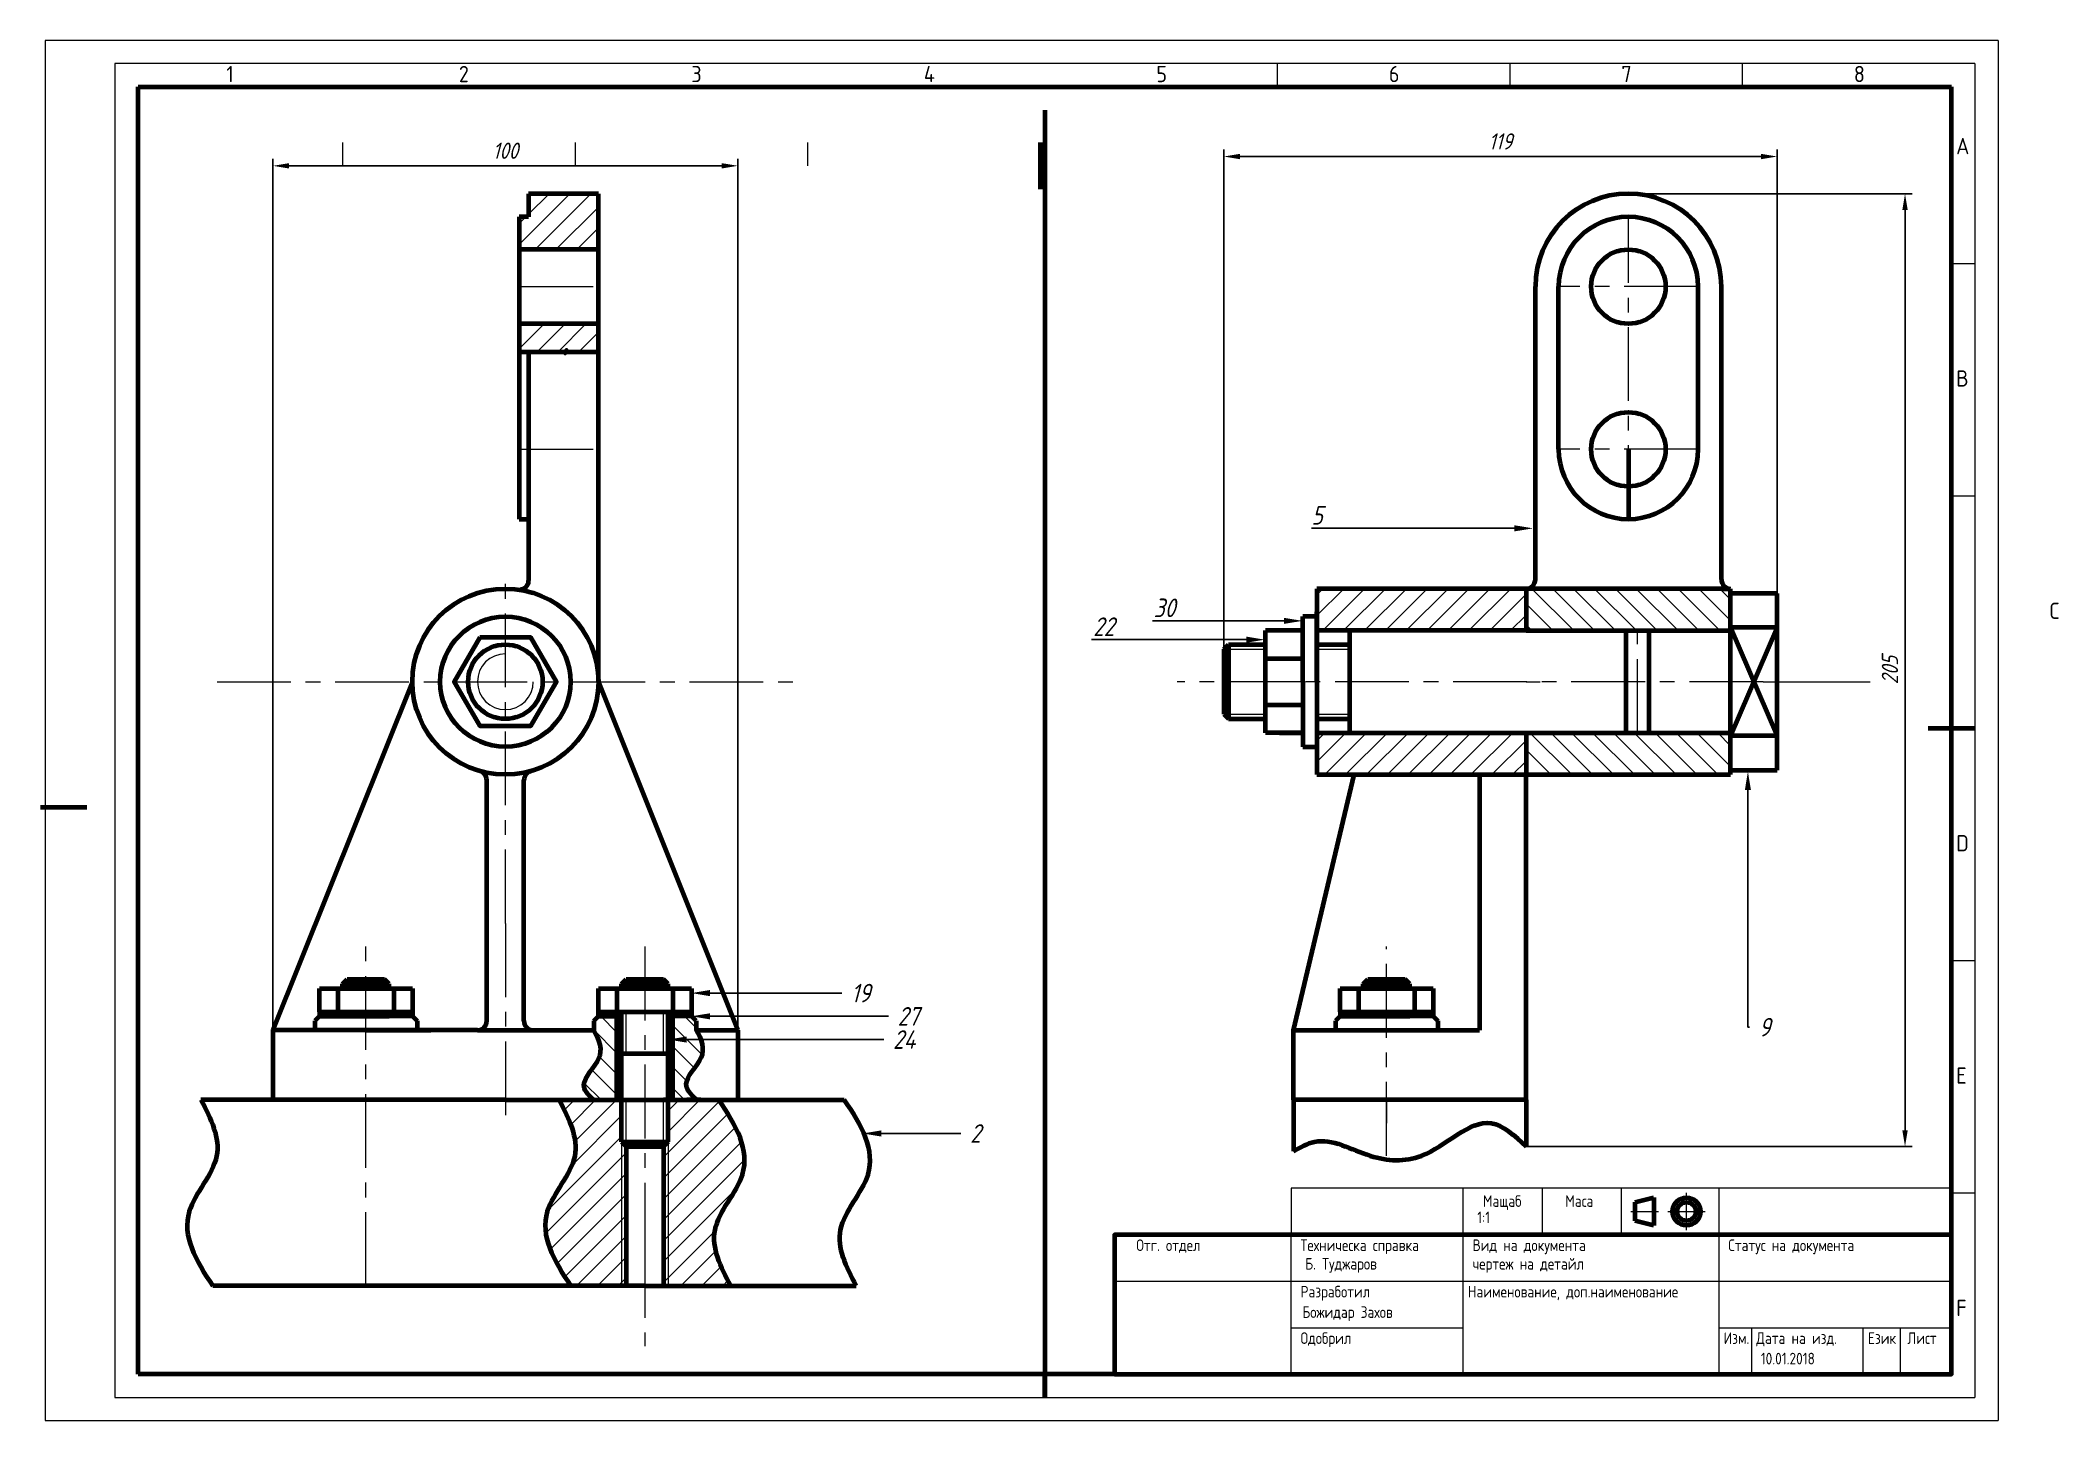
# Model space of a CAD drawing. Extents: x -1 to 433, y 0 to 297.
import ezdxf
from ezdxf import colors
from ezdxf.entities.mleader import LeaderData, LeaderLine
from ezdxf.enums import TextEntityAlignment as Align
from ezdxf.math import Vec2, Vec3

# ---------------------------------------------------------------- set-up
doc = ezdxf.new("R2010")
doc.units = 0
doc.linetypes.add('CENTER', pattern=[50.8, 31.75, -6.35, 6.35, -6.35])
doc.layers.get('0').update_dxf_attribs({"linetype": 'CONTINUOUS'})
doc.layers.get('DEFPOINTS').update_dxf_attribs({"linetype": 'CONTINUOUS'})
for name, color, linetype, lineweight in [('Axis', 30, 'CENTER', 20), ('Dimensions', 5, 'CONTINUOUS', 20), ('Hatch', 220, 'CONTINUOUS', 20), ('Text35', 253, 'CONTINUOUS', 35), ('Thick', 10, 'CONTINUOUS', 70), ('Thin', 96, 'CONTINUOUS', 20)]:
    doc.layers.add(name, color=color, linetype=linetype, lineweight=lineweight)
doc.styles.add('ISO Proportional', font='isocp.shx')
doc.styles.get("Standard").update_dxf_attribs({"font": 'simplexc.shx', "width": 0.8, "oblique": 15})
doc.styles.add('WFTEXTn', font='simplexc.shx', dxfattribs={"width": 0.8})
doc.dimstyles.get("Standard").update_dxf_attribs({"dimtxt": 3.5, "dimasz": 3.5, "dimexe": 1.5, "dimexo": 0, "dimgap": 1.5, "dimtad": 1, "dimdsep": 46, "dimtxsty": 'Standard', "dimcen": -1.5, "dimdle": 1.25, "dimadec": 0, "dimazin": 0, "dimtfac": 0.75, "dimtdec": 1, "dimtmove": 0, "dimatfit": 3, "dimfxl": 1, "dimtolj": 1, "dimarcsym": 0})

# ---------------------------------------------------------------- blocks, each defined once
blk = doc.blocks.new('*D5')
at = {"layer": 'DEFPOINTS', "color": 0, "ltscale": 0.5, "transparency": 16777216}
for p in [(372.5, 272), (253.5, 166), (372.5, 166)]:
    blk.add_point(p, dxfattribs=at)
at = {"layer": 'Dimensions', "color": 0, "lineweight": -2, "ltscale": 0.5, "transparency": 16777216}
for p, q in [((253.5, 166), (253.5, 273.5)), ((372.5, 166), (372.5, 273.5)), ((257, 272), (369, 272))]:
    blk.add_line(p, q, dxfattribs=at)
at = {"layer": 'Dimensions', "color": 0, "ltscale": 0.5, "transparency": 16777216}
for points in [[(257, 272.58), (257, 271.42), (253.5, 272)], [(369, 272.58), (369, 271.42), (372.5, 272)]]:
    blk.add_solid(points, dxfattribs=at)
at = {"layer": 'Dimensions', "color": 0, "ltscale": 0.5, "transparency": 16777216, "insert": (313, 275.25), "char_height": 3.5, "attachment_point": 5}
blk.add_mtext('\\A1;119', dxfattribs=at)
blk = doc.blocks.new('*D6')
at = {"layer": 'DEFPOINTS', "color": 0, "ltscale": 0.5, "transparency": 16777216}
for p in [(340.5, 264), (400, 264), (318.5, 59)]:
    blk.add_point(p, dxfattribs=at)
at = {"layer": 'Dimensions', "color": 0, "lineweight": -2, "ltscale": 0.5, "transparency": 16777216}
for p, q in [((340.5, 264), (401.5, 264)), ((400, 62.5), (400, 260.5)), ((318.5, 59), (401.5, 59))]:
    blk.add_line(p, q, dxfattribs=at)
at = {"layer": 'Dimensions', "color": 0, "ltscale": 0.5, "transparency": 16777216}
for points in [[(399.42, 260.5), (400.58, 260.5), (400, 264)], [(399.42, 62.5), (400.58, 62.5), (400, 59)]]:
    blk.add_solid(points, dxfattribs=at)
at = {"layer": 'Dimensions', "color": 0, "ltscale": 0.5, "transparency": 16777216, "insert": (396.75, 161.5), "char_height": 3.5, "attachment_point": 5, "rotation": 90}
blk.add_mtext('\\A1;205', dxfattribs=at)
blk = doc.blocks.new('*D7')
at = {"layer": 'DEFPOINTS', "color": 0, "ltscale": 0.5, "transparency": 16777216}
for p in [(149, 270), (49, 84), (149, 84)]:
    blk.add_point(p, dxfattribs=at)
at = {"layer": 'Dimensions', "color": 0, "lineweight": -2, "ltscale": 0.5, "transparency": 16777216}
for p, q in [((49, 84), (49, 271.5)), ((52.5, 270), (145.5, 270)), ((149, 84), (149, 271.5))]:
    blk.add_line(p, q, dxfattribs=at)
at = {"layer": 'Dimensions', "color": 0, "ltscale": 0.5, "transparency": 16777216}
for points in [[(52.5, 270.58), (52.5, 269.42), (49, 270)], [(145.5, 270.58), (145.5, 269.42), (149, 270)]]:
    blk.add_solid(points, dxfattribs=at)
at = {"layer": 'Dimensions', "color": 0, "ltscale": 0.5, "transparency": 16777216, "insert": (99, 273.25), "char_height": 3.5, "attachment_point": 5}
blk.add_mtext('\\A1;100', dxfattribs=at)

msp = doc.modelspace()

# ---------------------------------------------------------------- hatches: boundary and pattern name
at = {"layer": 'Hatch', "ltscale": 0.5}
h = msp.add_hatch(dxfattribs=at)
h.set_pattern_fill('ANSI31', color=256)
h.set_pattern_definition([(45, (-671, -17), (-2.245064, 2.245064), [])])
h.paths.add_polyline_path([(119, 252), (119, 264), (104, 264), (104, 259), (102, 259), (102, 252)])
h.paths.add_polyline_path([(112, 230), (112.125, 230.343), (112.25, 230), (119, 230), (119, 236), (102, 236), (102, 230)])
h = msp.add_hatch(dxfattribs=at)
h.set_pattern_fill('ANSI31', color=256)
h.set_pattern_definition([(45, (147.5, -83), (-2.245064, 2.245064), [])])
h.paths.add_polyline_path([(273.5, 179), (273.5, 170), (318.5, 170), (318.5, 179)])
h.paths.add_polyline_path([(273.5, 148), (273.5, 139), (318.5, 139), (318.5, 148)])
h = msp.add_hatch(dxfattribs=at)
h.set_pattern_fill('ANSI31', color=256, angle=90)
h.set_pattern_definition([(135, (-283.5, -17), (-2.245064, -2.245064), [])])
h.paths.add_polyline_path([(362.5, 139), (318.5, 139), (318.5, 148), (362.5, 148)])
h.paths.add_polyline_path([(362.5, 170), (318.5, 170), (318.5, 179), (362.5, 179)])
h = msp.add_hatch(dxfattribs=at)
h.set_pattern_fill('ANSI31', color=256, angle=90)
edge = h.paths.add_edge_path()
edge.add_line((123, 84), (123, 87))
edge.add_line((123, 87), (119, 87))
edge.add_line((119, 87), (118, 86))
edge.add_line((118, 86), (118, 84.014))
edge.add_spline(control_points=[(118, 84.014), (119.404, 81.75), (120.501, 77.778), (114.596, 72.978), (116.608, 70.211), (118, 69)], knot_values=[6.2815078, 6.2815078, 6.2815078, 6.2815078, 18.7490569, 32.06582, 39.4243902, 39.4243902, 39.4243902, 39.4243902], degree=3, periodic=0)
edge.add_line((118, 69), (123, 69))
edge.add_line((123, 69), (123, 84))
h = msp.add_hatch(dxfattribs=at)
h.set_pattern_fill('ANSI31', color=256, angle=90)
edge = h.paths.add_edge_path()
edge.add_spline(control_points=[(140.567, 77.105), (140.661, 77.252), (140.751, 77.399), (140.835, 77.547)], knot_values=[24.6255359, 24.6255359, 24.6255359, 24.6255359, 25.6192867, 25.6192867, 25.6192867, 25.6192867], degree=3, periodic=0)
edge.add_spline(control_points=[(140.835, 77.547), (140.912, 77.683), (140.983, 77.819), (141.048, 77.955)], knot_values=[25.6192867, 25.6192867, 25.6192867, 25.6192867, 26.5329067, 26.5329067, 26.5329067, 26.5329067], degree=3, periodic=0)
edge.add_spline(control_points=[(141.048, 77.955), (141.079, 78.019), (141.13, 78.132), (141.176, 78.245), (141.196, 78.295)], knot_values=[26.5329067, 26.5329067, 26.5329067, 26.5329067, 26.9568411, 27.2891208, 27.2891208, 27.2891208, 27.2891208], degree=3, periodic=0)
edge.add_spline(control_points=[(141.196, 78.295), (141.279, 78.508), (141.345, 78.722), (141.395, 78.937)], knot_values=[27.2891208, 27.2891208, 27.2891208, 27.2891208, 28.7107534, 28.7107534, 28.7107534, 28.7107534], degree=3, periodic=0)
edge.add_spline(control_points=[(141.395, 78.937), (141.413, 79.015), (141.428, 79.093), (141.442, 79.172)], knot_values=[28.7107534, 28.7107534, 28.7107534, 28.7107534, 29.2277317, 29.2277317, 29.2277317, 29.2277317], degree=3, periodic=0)
edge.add_spline(control_points=[(141.442, 79.172), (141.48, 79.388), (141.501, 79.606), (141.507, 79.825)], knot_values=[29.2277317, 29.2277317, 29.2277317, 29.2277317, 30.6503307, 30.6503307, 30.6503307, 30.6503307], degree=3, periodic=0)
edge.add_spline(control_points=[(141.507, 79.825), (141.51, 79.944), (141.509, 80.063), (141.503, 80.183)], knot_values=[30.6503307, 30.6503307, 30.6503307, 30.6503307, 31.4210399, 31.4210399, 31.4210399, 31.4210399], degree=3, periodic=0)
edge.add_spline(control_points=[(141.503, 80.183), (141.496, 80.325), (141.483, 80.468), (141.464, 80.611)], knot_values=[31.4210399, 31.4210399, 31.4210399, 31.4210399, 32.3304579, 32.3304579, 32.3304579, 32.3304579], degree=3, periodic=0)
edge.add_spline(control_points=[(141.464, 80.611), (141.443, 80.773), (141.413, 80.936), (141.377, 81.1)], knot_values=[32.3304579, 32.3304579, 32.3304579, 32.3304579, 33.3562054, 33.3562054, 33.3562054, 33.3562054], degree=3, periodic=0)
edge.add_spline(control_points=[(141.377, 81.1), (141.344, 81.247), (141.306, 81.394), (141.261, 81.543)], knot_values=[33.3562054, 33.3562054, 33.3562054, 33.3562054, 34.2701209, 34.2701209, 34.2701209, 34.2701209], degree=3, periodic=0)
edge.add_spline(control_points=[(141.261, 81.543), (141.216, 81.694), (141.166, 81.846), (141.109, 82)], knot_values=[34.2701209, 34.2701209, 34.2701209, 34.2701209, 35.1980397, 35.1980397, 35.1980397, 35.1980397], degree=3, periodic=0)
edge.add_spline(control_points=[(141.109, 82), (141.107, 82.006), (141.105, 82.012), (141.102, 82.018)], knot_values=[35.1980397, 35.1980397, 35.1980397, 35.1980397, 35.2339662, 35.2339662, 35.2339662, 35.2339662], degree=3, periodic=0)
edge.add_spline(control_points=[(141.102, 82.018), (141.038, 82.192), (140.966, 82.368), (140.887, 82.546)], knot_values=[35.2339662, 35.2339662, 35.2339662, 35.2339662, 36.2859139, 36.2859139, 36.2859139, 36.2859139], degree=3, periodic=0)
edge.add_spline(control_points=[(140.887, 82.546), (140.809, 82.721), (140.725, 82.898), (140.634, 83.078)], knot_values=[36.2859139, 36.2859139, 36.2859139, 36.2859139, 37.3213274, 37.3213274, 37.3213274, 37.3213274], degree=3, periodic=0)
edge.add_spline(control_points=[(140.634, 83.078), (140.541, 83.26), (140.441, 83.445), (140.335, 83.632)], knot_values=[37.3213274, 37.3213274, 37.3213274, 37.3213274, 38.3781131, 38.3781131, 38.3781131, 38.3781131], degree=3, periodic=0)
edge.add_spline(control_points=[(140.335, 83.632), (140.266, 83.754), (140.194, 83.876), (140.12, 84)], knot_values=[38.3781131, 38.3781131, 38.3781131, 38.3781131, 39.0641221, 39.0641221, 39.0641221, 39.0641221], degree=3, periodic=0)
edge.add_line((140.12, 84), (140, 84))
edge.add_line((140, 84), (140, 86))
edge.add_line((140, 86), (139, 87))
edge.add_line((139, 87), (135, 87))
edge.add_line((135, 87), (135, 84))
edge.add_line((135, 84), (135, 69))
edge.add_line((135, 69), (140, 69))
edge.add_line((140, 69), (140, 69.181))
edge.add_spline(control_points=[(140, 69.181), (139.817, 69.341), (139.645, 69.496), (139.485, 69.649)], knot_values=[6.2815078, 6.2815078, 6.2815078, 6.2815078, 7.2513158, 7.2513158, 7.2513158, 7.2513158], degree=3, periodic=0)
edge.add_spline(control_points=[(139.485, 69.649), (139.333, 69.793), (139.192, 69.935), (139.062, 70.074)], knot_values=[7.2513158, 7.2513158, 7.2513158, 7.2513158, 8.1717272, 8.1717272, 8.1717272, 8.1717272], degree=3, periodic=0)
edge.add_spline(control_points=[(139.062, 70.074), (138.954, 70.189), (138.854, 70.302), (138.761, 70.414)], knot_values=[8.1717272, 8.1717272, 8.1717272, 8.1717272, 8.9316887, 8.9316887, 8.9316887, 8.9316887], degree=3, periodic=0)
edge.add_spline(control_points=[(138.761, 70.414), (138.698, 70.49), (138.637, 70.566), (138.581, 70.642)], knot_values=[8.9316887, 8.9316887, 8.9316887, 8.9316887, 9.4531835, 9.4531835, 9.4531835, 9.4531835], degree=3, periodic=0)
edge.add_spline(control_points=[(138.581, 70.642), (138.507, 70.739), (138.44, 70.836), (138.378, 70.931)], knot_values=[9.4531835, 9.4531835, 9.4531835, 9.4531835, 10.1279295, 10.1279295, 10.1279295, 10.1279295], degree=3, periodic=0)
edge.add_spline(control_points=[(138.378, 70.931), (138.33, 71.005), (138.286, 71.078), (138.246, 71.151)], knot_values=[10.1279295, 10.1279295, 10.1279295, 10.1279295, 10.6461988, 10.6461988, 10.6461988, 10.6461988], degree=3, periodic=0)
edge.add_spline(control_points=[(138.246, 71.151), (138.211, 71.214), (138.178, 71.277), (138.148, 71.34)], knot_values=[10.6461988, 10.6461988, 10.6461988, 10.6461988, 11.0971496, 11.0971496, 11.0971496, 11.0971496], degree=3, periodic=0)
edge.add_spline(control_points=[(138.148, 71.34), (138.114, 71.412), (138.083, 71.484), (138.056, 71.556)], knot_values=[11.0971496, 11.0971496, 11.0971496, 11.0971496, 11.6159766, 11.6159766, 11.6159766, 11.6159766], degree=3, periodic=0)
edge.add_spline(control_points=[(138.056, 71.556), (138.032, 71.618), (138.011, 71.68), (137.992, 71.742)], knot_values=[11.6159766, 11.6159766, 11.6159766, 11.6159766, 12.0666212, 12.0666212, 12.0666212, 12.0666212], degree=3, periodic=0)
edge.add_spline(control_points=[(137.992, 71.742), (137.971, 71.813), (137.953, 71.885), (137.939, 71.956)], knot_values=[12.0666212, 12.0666212, 12.0666212, 12.0666212, 12.5855497, 12.5855497, 12.5855497, 12.5855497], degree=3, periodic=0)
edge.add_spline(control_points=[(137.939, 71.956), (137.927, 72.018), (137.917, 72.08), (137.911, 72.142)], knot_values=[12.5855497, 12.5855497, 12.5855497, 12.5855497, 13.0362414, 13.0362414, 13.0362414, 13.0362414], degree=3, periodic=0)
edge.add_spline(control_points=[(137.911, 72.142), (137.903, 72.207), (137.899, 72.272), (137.898, 72.337)], knot_values=[13.0362414, 13.0362414, 13.0362414, 13.0362414, 13.5106448, 13.5106448, 13.5106448, 13.5106448], degree=3, periodic=0)
edge.add_spline(control_points=[(137.898, 72.337), (137.897, 72.355), (137.897, 72.423), (137.9, 72.492), (137.903, 72.542)], knot_values=[13.5106448, 13.5106448, 13.5106448, 13.5106448, 13.640078, 14.0058436, 14.0058436, 14.0058436, 14.0058436], degree=3, periodic=0)
edge.add_spline(control_points=[(137.903, 72.542), (137.908, 72.603), (137.915, 72.665), (137.924, 72.726)], knot_values=[14.0058436, 14.0058436, 14.0058436, 14.0058436, 14.4500705, 14.4500705, 14.4500705, 14.4500705], degree=3, periodic=0)
edge.add_spline(control_points=[(137.924, 72.726), (137.936, 72.799), (137.95, 72.872), (137.968, 72.945)], knot_values=[14.4500705, 14.4500705, 14.4500705, 14.4500705, 14.9749997, 14.9749997, 14.9749997, 14.9749997], degree=3, periodic=0)
edge.add_spline(control_points=[(137.968, 72.945), (137.982, 73.007), (138, 73.069), (138.019, 73.132)], knot_values=[14.9749997, 14.9749997, 14.9749997, 14.9749997, 15.421156, 15.421156, 15.421156, 15.421156], degree=3, periodic=0)
edge.add_spline(control_points=[(138.019, 73.132), (138.041, 73.205), (138.066, 73.278), (138.094, 73.351)], knot_values=[15.421156, 15.421156, 15.421156, 15.421156, 15.9434725, 15.9434725, 15.9434725, 15.9434725], degree=3, periodic=0)
edge.add_spline(control_points=[(138.094, 73.351), (138.118, 73.414), (138.144, 73.477), (138.172, 73.54)], knot_values=[15.9434725, 15.9434725, 15.9434725, 15.9434725, 16.3922348, 16.3922348, 16.3922348, 16.3922348], degree=3, periodic=0)
edge.add_spline(control_points=[(138.172, 73.54), (138.287, 73.803), (138.433, 74.067), (138.599, 74.334)], knot_values=[16.3922348, 16.3922348, 16.3922348, 16.3922348, 18.263247, 18.263247, 18.263247, 18.263247], degree=3, periodic=0)
edge.add_spline(control_points=[(138.599, 74.334), (138.726, 74.537), (138.865, 74.741), (139.01, 74.946)], knot_values=[18.263247, 18.263247, 18.263247, 18.263247, 19.6901009, 19.6901009, 19.6901009, 19.6901009], degree=3, periodic=0)
edge.add_spline(control_points=[(139.01, 74.946), (139.378, 75.466), (139.791, 75.992), (140.17, 76.523)], knot_values=[19.6901009, 19.6901009, 19.6901009, 19.6901009, 23.3084612, 23.3084612, 23.3084612, 23.3084612], degree=3, periodic=0)
edge.add_spline(control_points=[(140.17, 76.523), (140.308, 76.716), (140.442, 76.91), (140.567, 77.105)], knot_values=[23.3084612, 23.3084612, 23.3084612, 23.3084612, 24.6255359, 24.6255359, 24.6255359, 24.6255359], degree=3, periodic=0)
h = msp.add_hatch(dxfattribs=at)
h.set_pattern_fill('ANSI31', color=256)
edge = h.paths.add_edge_path()
edge.add_line((125, 59), (124, 60))
edge.add_line((124, 60), (124, 69))
edge.add_line((124, 69), (123, 69))
edge.add_line((123, 69), (110.534, 69))
edge.add_spline(control_points=[(110.534, 69), (112.712, 64.897), (116.767, 56.495), (104.182, 43.974), (109.322, 34.433), (113.109, 29)], knot_values=[1.0246027, 1.0246027, 1.0246027, 1.0246027, 13.640078, 26.9568411, 44.2572755, 44.2572755, 44.2572755, 44.2572755], degree=3, periodic=0)
edge.add_line((113.109, 29), (125, 29))
edge.add_line((125, 29), (125, 59))
edge = h.paths.add_edge_path()
edge.add_spline(control_points=[(147.466, 29), (145.288, 33.103), (141.233, 41.505), (153.818, 54.026), (148.678, 63.567), (144.891, 69)], knot_values=[1.0246027, 1.0246027, 1.0246027, 1.0246027, 13.640078, 26.9568411, 44.2572755, 44.2572755, 44.2572755, 44.2572755], degree=3, periodic=0)
edge.add_line((144.891, 69), (134, 69))
edge.add_line((134, 69), (134, 60))
edge.add_line((134, 60), (133, 59))
edge.add_line((133, 59), (133, 29))
edge.add_line((133, 29), (147.466, 29))

# ---------------------------------------------------------------- linework, layer by layer
at = {"ltscale": 0.5}
msp.add_line((273.5, 159), (273.5, 159), dxfattribs=at)
at = {"layer": 'Axis', "ltscale": 0.5}
for p, q in [((340.5, 194), (340.5, 259)), ((102, 244), (119, 244)), ((355.5, 244), (325.5, 244)), ((102, 209), (119, 209)), ((355.5, 209), (325.5, 209)), ((99, 107), (99, 182)), ((342.5, 148), (342.5, 170)), ((37, 159), (163, 159)), ((270.5, 159), (243.5, 159)), ((369.5, 159), (270.5, 159)), ((318.5, 159), (321.5, 159)), ((369.5, 159), (379.5, 159)), ((379.5, 159), (392.5, 159)), ((99, 107), (99, 65)), ((69, 29), (69, 102)), ((129, 102), (129, 38)), ((288.5, 57), (288.5, 102)), ((288.5, 69), (288.5, 64)), ((129, 38), (129, 16))]:
    msp.add_line(p, q, dxfattribs=at)
at = {"layer": 'Thick'}
for p, q in [((20, 10), (20, 287)), ((20, 287), (410, 287)), ((410, 10), (410, 287)), ((214, 275), (214, 265)), ((405, 149), (415, 149)), ((-1, 132), (9, 132)), ((342, 47), (346, 48)), ((346, 48), (346, 42)), ((342, 43), (342, 47)), ((346, 42), (342, 43)), ((215, 15), (215, 5)), ((215, 5), (215, 10))]:
    msp.add_line(p, q, dxfattribs=at)
at = {"layer": 'Thick', "ltscale": 0.5}
for p, q in [((215, 282), (215, 10)), ((119, 264), (104, 264)), ((104, 264), (104, 259)), ((119, 244), (119, 264)), ((340.5, 264), (340.5, 264)), ((104, 259), (102, 259)), ((102, 259), (102, 194)), ((340.5, 259), (340.5, 259)), ((340.5, 259), (340.5, 259)), ((119, 252), (102, 252)), ((119, 209), (119, 244)), ((320.5, 181), (320.5, 244)), ((325.5, 209), (325.5, 244)), ((355.5, 209), (355.5, 244)), ((360.5, 181), (360.5, 244)), ((119, 236), (102, 236)), ((104, 230), (104, 180.794)), ((119, 159), (119, 209)), ((340.5, 209), (340.5, 194)), ((102, 194), (104, 194)), ((340.5, 194), (340.5, 194)), ((340.5, 194), (340.5, 194)), ((340.5, 194), (340.5, 194)), ((318.5, 179), (273.5, 179)), ((273.5, 179), (273.5, 139)), ((318.5, 179), (318.5, 170)), ((318.5, 179), (318.5, 179)), ((360.5, 179), (318.5, 179)), ((360.5, 179), (362.5, 179)), ((362.5, 139), (362.5, 179)), ((362.5, 179), (362.5, 179)), ((372.5, 178), (362.5, 178)), ((372.5, 140), (372.5, 178)), ((273.5, 159), (273.5, 174)), ((270.5, 170), (262.5, 170)), ((262.5, 148), (262.5, 170)), ((270.5, 170), (265.5, 170)), ((273.5, 173), (270.5, 173)), ((270.5, 159), (270.5, 173)), ((273.5, 167), (273.5, 173)), ((318.5, 170), (273.5, 170)), ((280.5, 170), (280.5, 148)), ((318.5, 170), (362.5, 170)), ((340, 148), (340, 170)), ((345, 148), (345, 170)), ((372.5, 170.66), (362.5, 170.66)), ((362.5, 147.34), (372.5, 170.66)), ((372.5, 147.34), (362.5, 170.66)), ((253.5, 166), (254.5, 167)), ((253.5, 166), (253.5, 152)), ((254.5, 167), (262.5, 167)), ((254.5, 167), (254.5, 151)), ((273.5, 167), (280.5, 167)), ((262.5, 164), (270.5, 164)), ((49, 84), (79, 159)), ((149, 84), (119, 159)), ((270.5, 159), (270.5, 145)), ((273.5, 159), (273.5, 144)), ((253.5, 152), (254.5, 151)), ((262.5, 154), (270.5, 154)), ((254.5, 151), (262.5, 151)), ((270.5, 148), (262.5, 148)), ((265.5, 148), (270.5, 148)), ((273.5, 151), (280.5, 151)), ((273.5, 148), (318.5, 148)), ((318.5, 148), (362.5, 148)), ((318.5, 148), (318.5, 139)), ((270.5, 145), (273.5, 145)), ((372.5, 147.34), (362.5, 147.34)), ((268.5, 84), (281.5, 139)), ((273.5, 139), (318.5, 139)), ((308.5, 139), (308.5, 84)), ((318.5, 69), (318.5, 139)), ((318.5, 139), (362.5, 139)), ((362.5, 140), (372.5, 140)), ((95, 86), (95, 137.834)), ((103, 86), (103, 137.834)), ((59, 88), (59, 93)), ((59, 93), (64, 93)), ((63, 93), (63, 88)), ((64, 94), (65, 95)), ((64, 94), (74, 94)), ((64, 93), (64, 94)), ((64, 93), (75, 93)), ((65, 95), (73, 95)), ((74, 94), (73, 95)), ((74, 93), (74, 94)), ((74, 93), (79, 93)), ((75, 93), (75, 88)), ((79, 93), (79, 88)), ((119, 88), (119, 93)), ((119, 93), (124, 93)), ((123, 93), (123, 88)), ((124, 94), (125, 95)), ((124, 94), (134, 94)), ((124, 93), (124, 94)), ((124, 93), (135, 93)), ((125, 95), (133, 95)), ((134, 94), (133, 95)), ((134, 94), (134, 94)), ((134, 93), (134, 94)), ((134, 93), (139, 93)), ((135, 93), (135, 88)), ((139, 93), (139, 88)), ((278.5, 88), (278.5, 93)), ((278.5, 93), (283.5, 93)), ((282.5, 93), (282.5, 88)), ((283.5, 94), (284.5, 95)), ((283.5, 94), (293.5, 94)), ((283.5, 93), (283.5, 94)), ((283.5, 93), (294.5, 93)), ((284.5, 95), (292.5, 95)), ((293.5, 94), (292.5, 95)), ((293.5, 93), (293.5, 94)), ((293.5, 93), (298.5, 93)), ((294.5, 93), (294.5, 88)), ((298.5, 93), (298.5, 88)), ((59, 87), (58, 86)), ((59, 88), (64, 88)), ((59, 88), (59, 87)), ((59, 87), (64, 87)), ((64, 88), (76, 88)), ((64, 87), (74, 87)), ((74, 88), (79, 88)), ((79, 87), (74, 87)), ((79, 88), (79, 87)), ((79, 87), (80, 86)), ((118, 86), (119, 87)), ((119, 87), (119, 88)), ((119, 88), (124, 88)), ((119, 87), (124, 87)), ((123, 84), (123, 87)), ((124, 69), (124, 88)), ((124, 88), (136, 88)), ((134, 69), (134, 88)), ((134, 88), (139, 88)), ((139, 87), (134, 87)), ((135, 84), (135, 87)), ((139, 88), (139, 87)), ((140, 86), (139, 87)), ((278.5, 87), (277.5, 86)), ((278.5, 88), (283.5, 88)), ((278.5, 88), (278.5, 87)), ((278.5, 87), (283.5, 87)), ((283.5, 88), (295.5, 88)), ((283.5, 87), (293.5, 87)), ((293.5, 88), (298.5, 88)), ((298.5, 87), (293.5, 87)), ((298.5, 88), (298.5, 87)), ((298.5, 87), (299.5, 86)), ((93, 84), (49, 84)), ((49, 84), (49, 69)), ((69, 84), (55, 84)), ((58, 86), (58, 84)), ((69, 84), (83, 84)), ((80, 86), (80, 84)), ((93, 84), (105, 84)), ((105, 84), (118, 84)), ((118, 86), (118, 84)), ((123, 69), (123, 84)), ((135, 69), (135, 84)), ((140, 86), (140, 84)), ((140, 84), (149, 84)), ((149, 84), (149, 69)), ((268.5, 69), (268.5, 84)), ((268.5, 84), (308.5, 84)), ((277.5, 86), (277.5, 84)), ((288.5, 84), (302.5, 84)), ((299.5, 86), (299.5, 84)), ((124, 79), (134, 79)), ((49, 69), (33.534, 69)), ((99, 69), (49, 69)), ((99, 69), (149, 69)), ((120, 69), (120, 69)), ((124, 69), (123, 69)), ((124, 69), (125, 69)), ((124, 60), (124, 69)), ((134, 69), (133, 69)), ((134, 60), (134, 69)), ((141, 69), (138, 69)), ((141, 69), (138, 69)), ((140, 69), (140, 69.181)), ((149, 69), (171.891, 69)), ((318.5, 69), (268.5, 69)), ((268.5, 69), (268.5, 58)), ((318.5, 69), (318.5, 59)), ((124, 60), (134, 60)), ((124, 60), (125, 59)), ((125, 59), (125, 29)), ((125, 59), (133, 59)), ((134, 60), (133, 59)), ((133, 59), (133, 29)), ((66, 29), (36.109, 29)), ((129, 29), (66, 29)), ((120, 29), (120, 29)), ((129, 29), (174.466, 29)), ((230, 10), (20, 10))]:
    msp.add_line(p, q, dxfattribs=at)
at = {"layer": 'Thick', "linetype": 'Continuous', "ltscale": 0.5}
msp.add_lwpolyline([(102, 230), (111.75, 230), (111.875, 229.657), (112.125, 230.343), (112.25, 230), (119, 230)], dxfattribs=at)
at = {"layer": 'Thick', "ltscale": 0.5}
msp.add_lwpolyline([(93.5, 168.526), (88, 159), (93.5, 149.474), (104.5, 149.474), (110, 159), (104.5, 168.526)], close=True, dxfattribs=at)
at = {"layer": 'Thick'}
msp.add_lwpolyline([(230, 10), (410, 10), (410, 40), (230, 40)], close=True, dxfattribs=at)
at = {"layer": 'Thick', "ltscale": 0.5}
for centre, radius in [((340.5, 244), 8), ((340.5, 209), 8), ((99, 159), 20), ((99, 159), 20), ((99, 159), 14), ((99, 159), 8)]:
    msp.add_circle(centre, radius, dxfattribs=at)
at = {"layer": 'Thick'}
for radius in [3, 2]:
    msp.add_circle((353, 45), radius, dxfattribs=at)
at = {"layer": 'Thick', "ltscale": 0.5}
for centre, radius, start, end in [((340.5, 244), 20, 90, 180), ((340.5, 244), 20, 0, 90), ((340.5, 244), 15, 90, 180), ((340.5, 244), 15, 0, 90), ((340.5, 209), 15, 180, 270), ((340.5, 209), 15, 270, 0), ((102, 180.794), 2, 262.16252, 0), ((318.5, 181), 2, 270, 0), ((362.5, 181), 2, 180, 270), ((93, 137.834), 2, 0, 74.17338), ((105, 137.834), 2, 105.82662, 180), ((93, 86), 2, 270, 0), ((105, 86), 2, 180, 270)]:
    msp.add_arc(centre, radius, start, end, dxfattribs=at)
for points, knots in [([(118, 69), (116.608, 70.211), (114.596, 72.978), (120.501, 77.778), (119.404, 81.75), (118, 84.014)], [6.2815078, 6.2815078, 6.2815078, 6.2815078, 13.640078, 26.9568411, 39.4243902, 39.4243902, 39.4243902, 39.4243902]), ([(140, 69.181), (138.608, 70.392), (136.596, 73.159), (142.501, 77.959), (141.404, 81.931), (140, 84.195)], [6.2815078, 6.2815078, 6.2815078, 6.2815078, 13.640078, 26.9568411, 39.4243902, 39.4243902, 39.4243902, 39.4243902]), ([(33.534, 69), (35.712, 64.897), (39.767, 56.495), (27.182, 43.974), (32.322, 34.433), (36.109, 29)], [1.0246027, 1.0246027, 1.0246027, 1.0246027, 13.640078, 26.9568411, 44.2572755, 44.2572755, 44.2572755, 44.2572755]), ([(110.534, 69), (112.712, 64.897), (116.767, 56.495), (104.182, 43.974), (109.322, 34.433), (113.109, 29)], [1.0246027, 1.0246027, 1.0246027, 1.0246027, 13.640078, 26.9568411, 44.2572755, 44.2572755, 44.2572755, 44.2572755]), ([(147.466, 29), (145.288, 33.103), (141.233, 41.505), (153.818, 54.026), (148.678, 63.567), (144.891, 69)], [1.0246027, 1.0246027, 1.0246027, 1.0246027, 13.640078, 26.9568411, 44.2572755, 44.2572755, 44.2572755, 44.2572755]), ([(174.466, 29), (172.288, 33.103), (168.233, 41.505), (180.818, 54.026), (175.678, 63.567), (171.891, 69)], [1.0246027, 1.0246027, 1.0246027, 1.0246027, 13.640078, 26.9568411, 44.2572755, 44.2572755, 44.2572755, 44.2572755])]:
    msp.add_open_spline(points, degree=3, knots=knots, dxfattribs=at)
msp.add_spline([(268.5, 58), (273, 60), (285, 57), (296, 57), (311, 64), (318.5, 59)], degree=3, dxfattribs=at)
at = {"layer": 'Thin'}
for p, q in [((420, 297), (0, 297)), ((0, 297), (0, 0)), ((420, 297), (420, 0)), ((415, 292), (15, 292)), ((15, 292), (15, 5)), ((265, 292), (265, 287)), ((315, 292), (315, 287)), ((365, 292), (365, 287)), ((415, 292), (415, 5)), ((64, 275), (64, 270)), ((114, 275), (114, 270)), ((164, 275), (164, 270)), ((410, 249), (415, 249)), ((410, 199), (415, 199)), ((410, 99), (415, 99)), ((305.002, 40), (305.002, 50)), ((322.002, 40), (322.002, 50)), ((339.002, 40), (339.002, 50)), ((353, 41), (353, 49)), ((360.002, 40), (360.002, 50)), ((410, 49), (415, 49)), ((341, 45), (347, 45)), ((349, 45), (357, 45)), ((268.002, 10), (268.002, 40)), ((305.002, 10), (305.002, 40)), ((360.002, 10), (360.002, 40)), ((230, 30), (410, 30)), ((268.002, 20), (305.002, 20)), ((360.018, 20), (410, 20)), ((367.002, 20), (367.002, 10)), ((391.002, 10.108), (391.002, 20)), ((399, 9.935), (399, 20)), ((15, 5), (415, 5)), ((0, 0), (420, 0))]:
    msp.add_line(p, q, dxfattribs=at)
at = {"layer": 'Thin', "ltscale": 0.5}
for p, q in [((253.5, 166), (262.5, 166)), ((273.5, 166), (280.5, 166)), ((253.5, 152), (262.5, 152)), ((273.5, 152), (280.5, 152)), ((65, 95), (65, 93)), ((73, 95), (73, 93)), ((125, 95), (125, 94)), ((125, 93), (125, 94)), ((133, 95), (133, 93)), ((133, 93), (133, 94)), ((284.5, 95), (284.5, 93)), ((292.5, 95), (292.5, 93)), ((125, 79), (125, 88)), ((133, 79), (133, 88)), ((125, 60), (125, 69)), ((133, 60), (133, 69)), ((124, 60), (124, 29)), ((125, 60), (125, 59)), ((133, 60), (133, 59)), ((134, 60), (134, 29))]:
    msp.add_line(p, q, dxfattribs=at)
at = {"layer": 'Thin'}
msp.add_lwpolyline([(268.002, 40), (410, 40), (410, 50), (268.002, 50)], close=True, dxfattribs=at)
at = {"layer": 'Thin', "ltscale": 0.5}
msp.add_arc((99, 159), 6, 90, 0, dxfattribs=at)

# ---------------------------------------------------------------- texts
at = {"layer": 'Text35', "ltscale": 0.5, "style": 'ISO Proportional'}
for s, p in [('1', (39, 288)), ('2', (89, 288)), ('3', (139, 288)), ('4', (189, 288)), ('5', (239, 288)), ('6', (289, 288)), ('7', (339, 288)), ('8', (389, 288)), ('A', (411, 272.5)), ('B', (411, 222.5)), ('C', (431, 172.5)), ('D', (411, 122.5)), ('E', (411, 72.5)), ('F', (411, 22.5))]:
    msp.add_text(s, height=3.5, dxfattribs=at).set_placement(p)
at = {"layer": 'Text35', "style": 'WFTEXTn', "width": 0.8}
for s, p in [('Мащаб', (313.381, 46)), ('Маса', (329.952, 46)), ('Отг. отдел', (241.571, 36.5))]:
    msp.add_text(s, height=2.5, dxfattribs=at).set_placement(p, align=Align.CENTER)
for s, p in [('Техническа справка', (270, 36.5)), ('Вид на документа', (307, 36.5)), ('Статус на документа', (362, 36.5)), ('Разработил', (270, 26.5)), ('Наименование, доп.наименование', (306, 26.5)), ('Одобрил', (270, 16.5)), ('Изм.', (361, 16.5)), ('Дата на изд.', (367.998, 16.5)), ('Език', (392.017, 16.5)), ('Лист', (400.514, 16.5))]:
    msp.add_text(s, height=2.5, dxfattribs=at).set_placement(p)
at = {"layer": 'Text35', "char_height": 2.5, "attachment_point": 1, "style": 'WFTEXTn'}
for s, width, insert in [('1:1', 10, (308, 45)), ('Б. Туджаров', 29, (271, 35)), ('чертеж на детайл', 47, (307, 35)), ('{\\Fsimplexc|c204;Божидар Захов}', 31, (270.396, 24.605)), ('10.01.2018', 24, (368.981, 14.605))]:
    msp.add_mtext_dynamic_manual_height_columns(s, width=width, gutter_width=17.5, heights=[0], dxfattribs=dict(at, insert=insert))

# ---------------------------------------------------------------- dimensions: what is measured, and where the dimension line sits
at = {"layer": 'Dimensions', "ltscale": 0.5}
for base, p1, p2, picture, middle in [((149, 270), (49, 84), (149, 84), '*D7', (99, 273.25)), ((372.5, 272), (253.5, 166), (372.5, 166), '*D5', (313, 275.25))]:
    dim = msp.add_linear_dim(base=base, p1=p1, p2=p2, dimstyle='Standard', dxfattribs=at)
    dim.commit()
    dim.dimension.update_dxf_attribs({"geometry": picture, "text_midpoint": middle})
dim = msp.add_linear_dim(base=(400, 264), p1=(318.5, 59), p2=(340.5, 264), angle=90, dimstyle='Standard', dxfattribs=at)
dim.commit()
dim.dimension.update_dxf_attribs({"geometry": '*D6', "text_midpoint": (396.75, 161.5)})

# ---------------------------------------------------------------- leaders
at = {"layer": 'Thin', "ltscale": 0.5}
ml = msp.add_multileader_mtext('Standard', dxfattribs=at)
ml.set_content('5', color=256)
ml.set_leader_properties()
ml.build(insert=Vec2(0, 0))
ml.multileader.update_dxf_attribs({"text_right_attachment_type": 6, "dogleg_length": 0.36})
ctx = ml.context
ctx.base_point, ctx.plane_origin = Vec3(270.078, 194.8), Vec3(319.134, 192)
ctx.right_attachment, ctx.text_align_type = 6, 2
notes = []
notes.append((ctx, [(0, (1, 1, 0), (277.134, 192), (-1, 0), 0.36, [(0, [(320, 192)], 0, [])])]))
ctx.mtext.insert, ctx.mtext.alignment, ctx.mtext.flow_direction = Vec3(274.774, 196.8), 3, 5
ml = msp.add_multileader_mtext('Standard', dxfattribs=at)
ml.set_content('30', color=256)
ml.set_leader_properties()
ml.build(insert=Vec2(0, 0))
ml.multileader.update_dxf_attribs({"text_right_attachment_type": 6, "dogleg_length": 0.36})
ctx = ml.context
ctx.base_point, ctx.plane_origin = Vec3(235.359, 174.891), Vec3(270.411, 172.091)
ctx.right_attachment, ctx.text_align_type = 6, 2
notes.append((ctx, [(0, (1, 1, 0), (245.411, 172.091), (-1, 0), 0.36, [(0, [(270.411, 172.091)], 0, [])])]))
ctx.mtext.insert, ctx.mtext.alignment, ctx.mtext.flow_direction = Vec3(243.051, 176.891), 3, 5
ml = msp.add_multileader_mtext('Standard', dxfattribs=at)
ml.set_content('22', color=256)
ml.set_leader_properties()
ml.build(insert=Vec2(0, 0))
ml.multileader.update_dxf_attribs({"text_right_attachment_type": 6, "dogleg_length": 0.36})
ctx = ml.context
ctx.base_point, ctx.plane_origin = Vec3(222.064, 170.845), Vec3(262.32, 168.045)
ctx.right_attachment, ctx.text_align_type = 6, 2
notes.append((ctx, [(0, (1, 1, 0), (232.32, 168.045), (-1, 0), 0.36, [(0, [(262.32, 168.045)], 0, [])])]))
ctx.mtext.insert, ctx.mtext.alignment, ctx.mtext.flow_direction = Vec3(229.96, 172.845), 3, 5
ml = msp.add_multileader_mtext('Standard', dxfattribs=at)
ml.set_content('9', color=256)
ml.set_leader_properties()
ml.build(insert=Vec2(0, 0))
ml.multileader.update_dxf_attribs({"text_right_attachment_type": 6, "dogleg_length": 0.36})
ctx = ml.context
ctx.base_point, ctx.plane_origin = Vec3(366.57, 84.669), Vec3(366.21, 139.669)
ctx.right_attachment = 6
notes.append((ctx, [(0, (1, 1, 0), (366.21, 84.669), (1, 0), 0.36, [(0, [(366.21, 139.669)], 0, [])])]))
ctx.mtext.insert, ctx.mtext.flow_direction = Vec3(368.57, 86.669), 5
ml = msp.add_multileader_mtext('Standard', dxfattribs=at)
ml.set_content('19', color=256)
ml.set_leader_properties()
ml.build(insert=Vec2(0, 0))
ml.multileader.update_dxf_attribs({"text_right_attachment_type": 6, "dogleg_length": 0.36})
ctx = ml.context
ctx.base_point, ctx.plane_origin = Vec3(171.36, 92), Vec3(139, 92)
ctx.right_attachment = 6
notes.append((ctx, [(0, (1, 1, 0), (171, 92), (1, 0), 0.36, [(0, [(139, 92)], 0, [])])]))
ctx.mtext.insert, ctx.mtext.flow_direction = Vec3(173.36, 94), 5
ml = msp.add_multileader_mtext('Standard', dxfattribs=at)
ml.set_content('27', color=256)
ml.set_leader_properties()
ml.build(insert=Vec2(0, 0))
ml.multileader.update_dxf_attribs({"text_right_attachment_type": 6, "dogleg_length": 0.36})
ctx = ml.context
ctx.base_point, ctx.plane_origin = Vec3(181.36, 87), Vec3(139, 87)
ctx.right_attachment = 6
notes.append((ctx, [(0, (1, 1, 0), (181, 87), (1, 0), 0.36, [(0, [(139, 87)], 0, [])])]))
ctx.mtext.insert, ctx.mtext.flow_direction = Vec3(183.36, 89), 5
ml = msp.add_multileader_mtext('Standard', dxfattribs=at)
ml.set_content('24', color=256)
ml.set_leader_properties()
ml.build(insert=Vec2(0, 0))
ml.multileader.update_dxf_attribs({"text_right_attachment_type": 6, "dogleg_length": 0.36})
ctx = ml.context
ctx.base_point, ctx.plane_origin = Vec3(180.36, 82), Vec3(134, 82)
ctx.right_attachment = 6
notes.append((ctx, [(0, (1, 1, 0), (180, 82), (1, 0), 0.36, [(0, [(134, 82)], 0, [])])]))
ctx.mtext.insert, ctx.mtext.flow_direction = Vec3(182.36, 84), 5
ml = msp.add_multileader_mtext('Standard', dxfattribs=at)
ml.set_content('2', color=256)
ml.set_leader_properties()
ml.build(insert=Vec2(0, 0))
ml.multileader.update_dxf_attribs({"text_right_attachment_type": 6, "dogleg_length": 0.36})
ctx = ml.context
ctx.base_point, ctx.plane_origin = Vec3(196.949, 61.791), Vec3(175.84, 61.791)
ctx.right_attachment = 6
notes.append((ctx, [(0, (1, 1, 0), (196.589, 61.791), (1, 0), 0.36, [(0, [(175.84, 61.791)], 0, [])])]))
ctx.mtext.insert, ctx.mtext.flow_direction = Vec3(198.949, 63.791), 5
for ctx, leaders in notes:
    for number, flags, end, landing, length, lines in leaders:
        leader = LeaderData()
        leader.index, (leader.has_last_leader_line, leader.has_dogleg_vector, leader.attachment_direction) = number, flags
        leader.last_leader_point, leader.dogleg_vector, leader.dogleg_length = Vec3(end), Vec3(landing), length
        for number, points, colour, breaks in lines:
            line = LeaderLine()
            line.index, line.vertices, line.color, line.breaks = number, Vec3.list(points), colors.encode_raw_color(colour), breaks
            leader.lines.append(line)
        ctx.leaders.append(leader)

doc.saveas('drawing.dxf')
